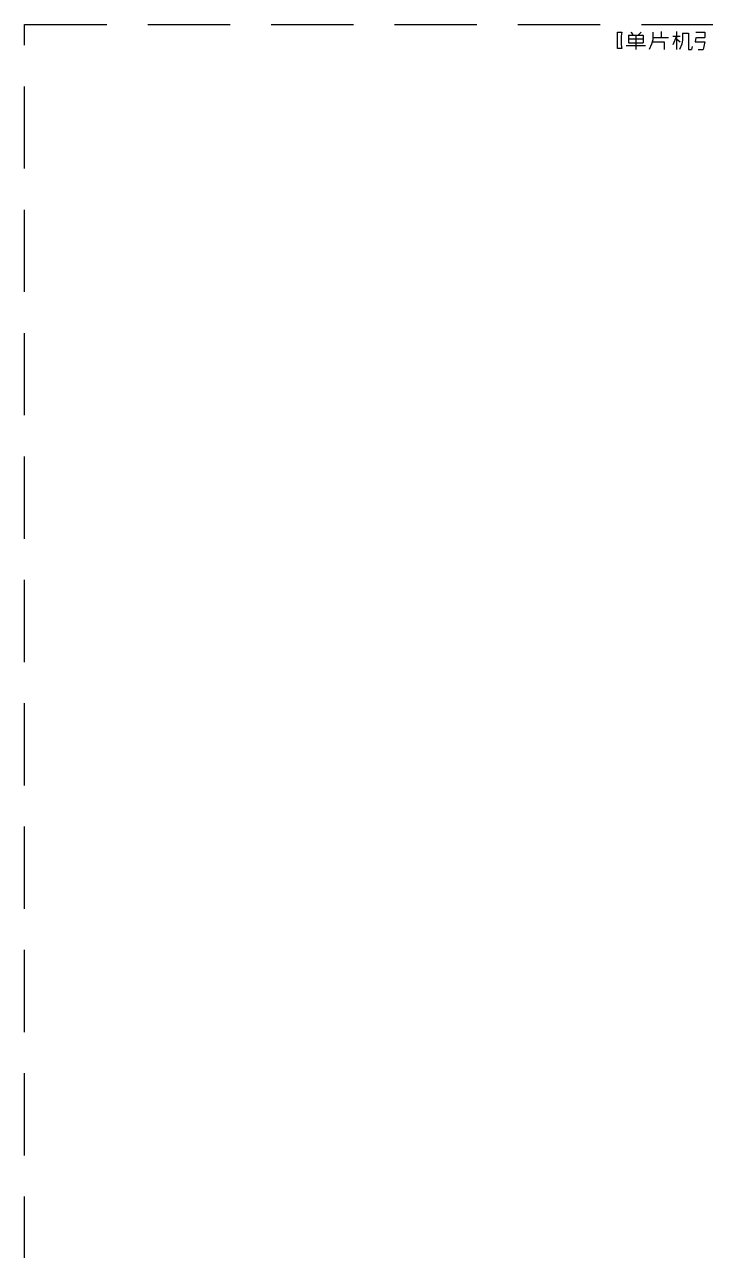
# Model space of a CAD drawing. Extents: x 0.4 to 37.4, y -23 to -0.4.
# Drawn here: x 8.03 to 12.17, y -12.93 to -5.47 of the extents above; entities that cross this region are included whole.
import ezdxf

# ---------------------------------------------------------------- set-up
doc = ezdxf.new("R2010")
doc.units = 0
doc.header["$MEASUREMENT"] = 0
doc.linetypes.add('DASHED', pattern=[0.75, 0.5, -0.25])
doc.layers.add('BLUE3', color=171, linetype='CONTINUOUS')

msp = doc.modelspace()

# ---------------------------------------------------------------- linework, layer by layer
at = {"layer": 'BLUE3', "linetype": 'DASHED'}
for p, q in [((8.0315, -5.4724), (17.6772, -5.4724)), ((8.0315, -17.5984), (8.0315, -5.4724))]:
    msp.add_line(p, q, dxfattribs=at)
at = {"layer": 'BLUE3', "linetype": 'CONTINUOUS'}
for p, q in [((11.9015, -5.5154), (11.9015, -5.5469)), ((11.9959, -5.5154), (11.9959, -5.6234)), ((11.636, -5.5199), (11.663, -5.5199)), ((11.636, -5.6189), (11.636, -5.5199)), ((11.663, -5.5199), (11.6585, -5.5424)), ((11.6585, -5.5424), (11.6585, -5.5694)), ((11.6585, -5.5694), (11.6585, -5.5964)), ((11.7035, -5.5379), (11.7035, -5.5829)), ((11.7035, -5.5379), (11.7935, -5.5379)), ((11.7035, -5.5604), (11.7935, -5.5604)), ((11.7035, -5.5829), (11.7935, -5.5829)), ((11.717, -5.5199), (11.7305, -5.5334)), ((11.7485, -5.5379), (11.7485, -5.6234)), ((11.78, -5.5199), (11.762, -5.5379)), ((11.7935, -5.5379), (11.7935, -5.5829)), ((11.852, -5.5649), (11.843, -5.5919)), ((11.8475, -5.5784), (11.9195, -5.5784)), ((11.852, -5.5199), (11.852, -5.5649)), ((11.852, -5.5514), (11.9465, -5.5514)), ((11.9195, -5.5784), (11.9195, -5.6234)), ((11.9734, -5.5424), (12.0184, -5.5424)), ((11.9959, -5.5424), (11.9734, -5.5964)), ((11.9959, -5.5604), (12.0184, -5.5784)), ((12.0319, -5.5649), (12.0274, -5.5919)), ((12.0319, -5.5244), (12.0679, -5.5244)), ((12.0319, -5.5244), (12.0319, -5.5649)), ((12.0679, -5.5244), (12.0679, -5.6234)), ((12.1129, -5.5514), (12.1084, -5.5784)), ((12.1084, -5.5784), (12.1669, -5.5784)), ((12.1129, -5.5199), (12.1669, -5.5199)), ((12.1174, -5.5514), (12.1669, -5.5514)), ((12.1669, -5.5784), (12.1579, -5.6234)), ((12.1669, -5.5199), (12.1669, -5.5514)), ((11.663, -5.6189), (11.636, -5.6189)), ((11.6585, -5.5964), (11.663, -5.6189)), ((11.69, -5.6009), (11.807, -5.6009)), ((11.843, -5.5919), (11.8295, -5.6234)), ((12.0274, -5.5919), (12.0139, -5.6234)), ((12.0679, -5.6234), (12.0859, -5.6234)), ((12.0904, -5.6054), (12.0859, -5.6234)), ((12.1264, -5.6234), (12.1579, -5.6234))]:
    msp.add_line(p, q, dxfattribs=at)

doc.saveas('drawing.dxf')
